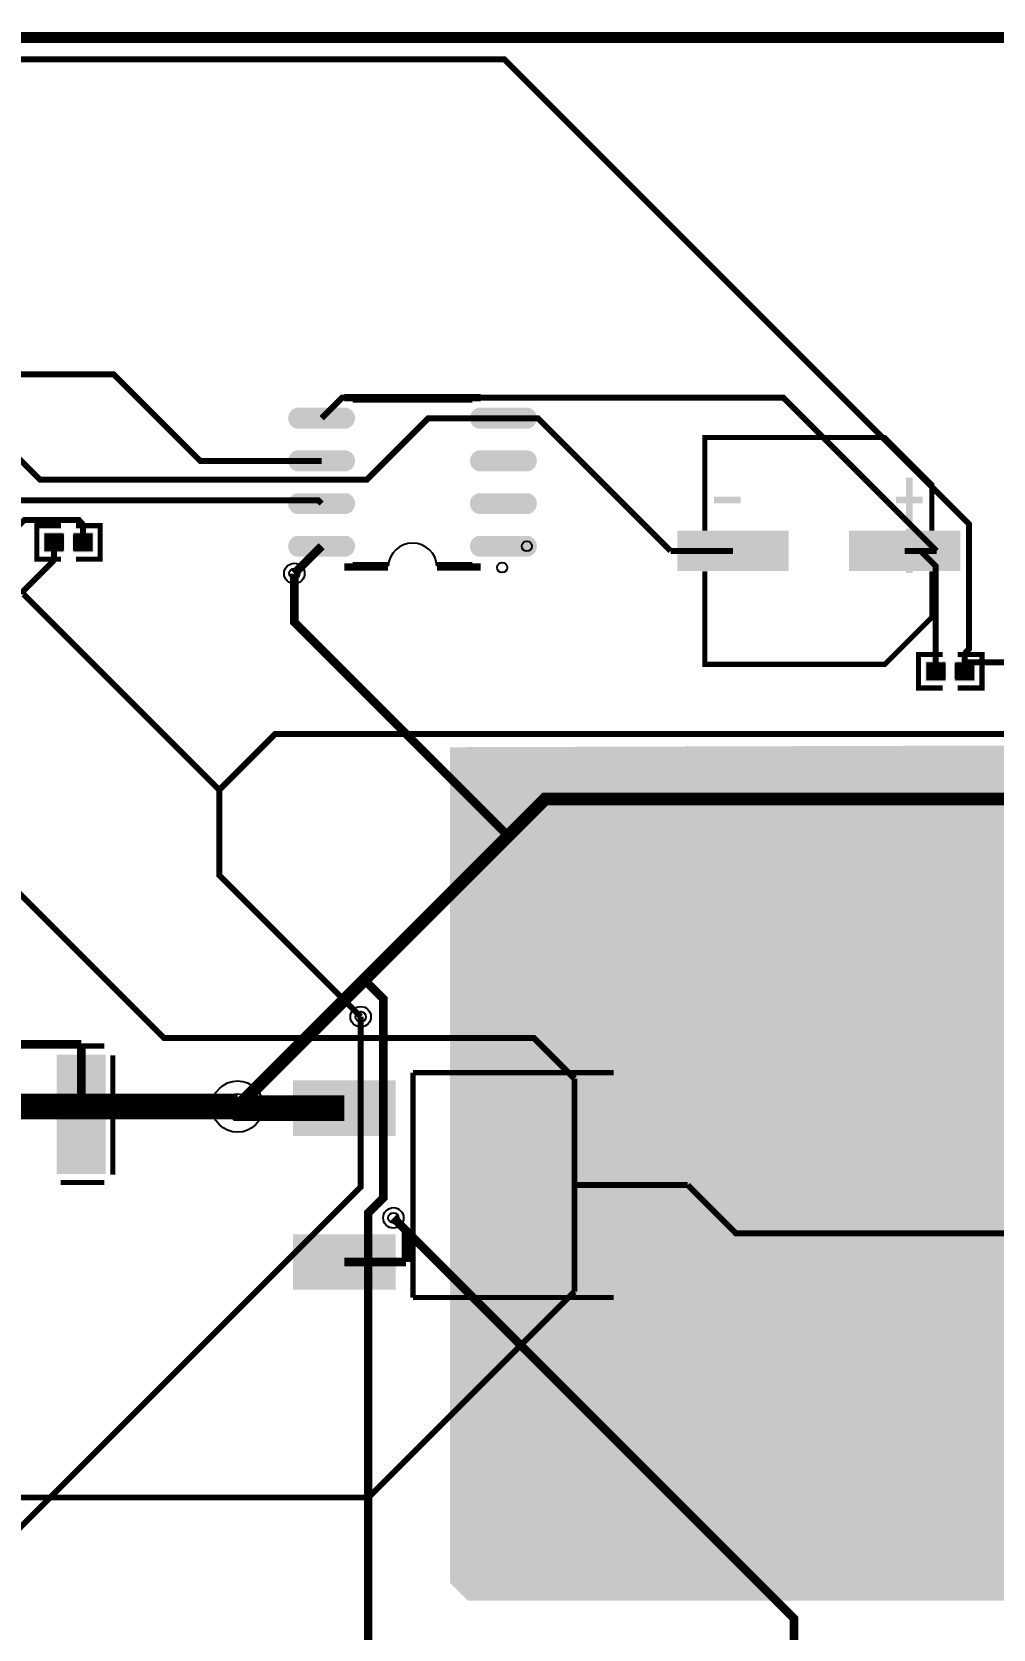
# Model space of a CAD drawing. Header units: millimetres. Extents: x 0 to 210, y -1 to 136.
# Drawn here: x 54.23 to 82.83, y 88.23 to 135.75 of the extents above; entities that cross this region are included whole.
import ezdxf

# ---------------------------------------------------------------- set-up
doc = ezdxf.new("R2010")
doc.units = ezdxf.units.MM
for name, color, linetype, true_color in [('BoardOutLine', 7, 'Continuous', 0xff00ff), ('BottomLayer', 7, 'Continuous', 0x0000ff), ('Document', 7, 'Continuous', 0xffffff), ('Hole', 7, 'Continuous', 0x222222), ('Multi-Layer', 7, 'Continuous', 0xc0c0c0), ('TopLayer', 7, 'Continuous', 0xff0000), ('TopPasteMaskLayer', 7, 'Continuous', 0x808080), ('TopSilkLayer', 7, 'Continuous', 0xffcc00), ('TopSolderMaskLayer', 7, 'Continuous', 0x800080)]:
    doc.layers.add(name, color=color, linetype=linetype, true_color=true_color)

msp = doc.modelspace()

# ---------------------------------------------------------------- hatches: boundary and pattern name
at = {"layer": 'Document'}
for points in [[(80.438, 119.649), (80.438, 120.969), (80.24, 120.969), (80.24, 119.649)], [(74.531, 120.21), (74.531, 120.408), (75.323, 120.408), (75.323, 120.21)], [(80.735, 120.21), (80.735, 120.408), (79.943, 120.408), (79.943, 120.21)]]:
    msp.add_hatch(color=256, dxfattribs=at).paths.add_polyline_path(points)
at = {"layer": 'TopLayer'}
for points in [[(62.162, 123.973, -0.785398), (62.162, 124.541), (63.543, 124.541, -0.785398), (63.543, 123.973)], [(67.572, 123.973, -0.785398), (67.572, 124.541), (68.954, 124.541, -0.785398), (68.954, 123.973)], [(62.162, 122.703, -0.785398), (62.162, 123.271), (63.543, 123.271, -0.785398), (63.543, 122.703)], [(67.572, 122.703, -0.785398), (67.572, 123.271), (68.954, 123.271, -0.785398), (68.954, 122.703)], [(62.162, 121.433, -0.785398), (62.162, 122.001), (63.543, 122.001, -0.785398), (63.543, 121.433)], [(67.572, 121.433, -0.785398), (67.572, 122.001), (68.954, 122.001, -0.785398), (68.954, 121.433)], [(55.171, 120.293), (55.171, 120.833), (54.605, 120.833), (54.605, 120.293)], [(55.471, 120.293), (55.471, 120.833), (56.037, 120.833), (56.037, 120.293)], [(62.162, 120.163, -0.785398), (62.162, 120.731), (63.543, 120.731, -0.785398), (63.543, 120.163)], [(67.572, 120.163, -0.785398), (67.572, 120.731), (68.954, 120.731, -0.785398), (68.954, 120.163)], [(76.723, 119.734), (73.463, 119.734), (73.463, 120.884), (76.723, 120.884)], [(81.833, 119.734), (78.573, 119.734), (78.573, 120.884), (81.833, 120.884)], [(81.409, 116.997), (81.409, 116.457), (80.844, 116.457), (80.844, 116.997)], [(81.709, 116.997), (81.709, 116.457), (82.275, 116.457), (82.275, 116.997)], [(66.675, 114.467), (66.675, 89.6), (67.208, 89.067), (83.617, 89.067), (83.845, 89.295), (83.845, 114.01), (83.337, 114.518)], [(54.998, 105.294), (54.998, 101.795), (56.404, 101.795), (56.404, 105.294)], [(65.03, 102.927), (62.03, 102.927), (62.03, 104.527), (65.03, 104.527)], [(73.478, 98.537), (67.278, 98.537), (67.278, 104.337), (73.478, 104.337)], [(65.03, 98.347), (62.03, 98.347), (62.03, 99.947), (65.03, 99.947)]]:
    msp.add_hatch(color=256, dxfattribs=at).paths.add_polyline_path(points)
at = {"layer": 'TopPasteMaskLayer'}
for points in [[(62.162, 123.973, -0.785398), (62.162, 124.541), (63.543, 124.541, -0.785398), (63.543, 123.973)], [(67.572, 123.973, -0.785398), (67.572, 124.541), (68.954, 124.541, -0.785398), (68.954, 123.973)], [(62.162, 122.703, -0.785398), (62.162, 123.271), (63.543, 123.271, -0.785398), (63.543, 122.703)], [(67.572, 122.703, -0.785398), (67.572, 123.271), (68.954, 123.271, -0.785398), (68.954, 122.703)], [(62.162, 121.433, -0.785398), (62.162, 122.001), (63.543, 122.001, -0.785398), (63.543, 121.433)], [(67.572, 121.433, -0.785398), (67.572, 122.001), (68.954, 122.001, -0.785398), (68.954, 121.433)], [(55.186, 120.333), (55.186, 120.793), (55.146, 120.833), (54.645, 120.833), (54.605, 120.793), (54.605, 120.333), (54.645, 120.293), (55.146, 120.293)], [(55.456, 120.333), (55.456, 120.793), (55.496, 120.833), (55.997, 120.833), (56.037, 120.793), (56.037, 120.333), (55.997, 120.293), (55.496, 120.293)], [(62.162, 120.163, -0.785398), (62.162, 120.731), (63.543, 120.731, -0.785398), (63.543, 120.163)], [(67.572, 120.163, -0.785398), (67.572, 120.731), (68.954, 120.731, -0.785398), (68.954, 120.163)], [(76.723, 119.734), (73.463, 119.734), (73.463, 120.884), (76.723, 120.884)], [(81.833, 119.734), (78.573, 119.734), (78.573, 120.884), (81.833, 120.884)], [(81.424, 116.957), (81.424, 116.497), (81.384, 116.457), (80.884, 116.457), (80.844, 116.497), (80.844, 116.957), (80.884, 116.997), (81.384, 116.997)], [(81.694, 116.957), (81.694, 116.497), (81.734, 116.457), (82.235, 116.457), (82.275, 116.497), (82.275, 116.957), (82.235, 116.997), (81.734, 116.997)], [(54.998, 105.194), (54.998, 104.24), (55.098, 104.14), (55.376, 104.14), (55.476, 104.04), (55.476, 103.05), (55.376, 102.95), (55.098, 102.95), (54.998, 102.85), (54.998, 101.895), (55.098, 101.795), (56.304, 101.795), (56.404, 101.895), (56.404, 105.194), (56.304, 105.294), (55.098, 105.294)], [(65.03, 102.927), (62.03, 102.927), (62.03, 104.527), (65.03, 104.527)], [(73.478, 98.537), (67.278, 98.537), (67.278, 104.337), (73.478, 104.337)], [(65.03, 98.347), (62.03, 98.347), (62.03, 99.947), (65.03, 99.947)]]:
    msp.add_hatch(color=256, dxfattribs=at).paths.add_polyline_path(points)
at = {"layer": 'TopSilkLayer'}
for points in [[(80.438, 121.167), (80.438, 122.487), (80.24, 122.487), (80.24, 121.167)], [(74.531, 121.728), (74.531, 121.926), (75.323, 121.926), (75.323, 121.728)], [(80.735, 121.728), (80.735, 121.926), (79.943, 121.926), (79.943, 121.728)]]:
    msp.add_hatch(color=256, dxfattribs=at).paths.add_polyline_path(points)
at = {"layer": 'TopSolderMaskLayer'}
for points in [[(62.1, 123.947, -0.785398), (62.1, 124.567), (63.605, 124.567, -0.785398), (63.605, 123.947)], [(67.51, 123.947, -0.785398), (67.51, 124.567), (69.015, 124.567, -0.785398), (69.015, 123.947)], [(62.1, 122.677, -0.785398), (62.1, 123.297), (63.605, 123.297, -0.785398), (63.605, 122.677)], [(67.51, 122.677, -0.785398), (67.51, 123.297), (69.015, 123.297, -0.785398), (69.015, 122.677)], [(62.1, 121.407, -0.785398), (62.1, 122.027), (63.605, 122.027, -0.785398), (63.605, 121.407)], [(67.51, 121.407, -0.785398), (67.51, 122.027), (69.015, 122.027, -0.785398), (69.015, 121.407)], [(55.196, 120.267), (55.196, 120.858), (54.58, 120.858), (54.58, 120.267)], [(55.446, 120.267), (55.446, 120.858), (56.062, 120.858), (56.062, 120.267)], [(62.1, 120.137, -0.785398), (62.1, 120.757), (63.605, 120.757, -0.785398), (63.605, 120.137)], [(67.51, 120.137, -0.785398), (67.51, 120.757), (69.015, 120.757, -0.785398), (69.015, 120.137)], [(76.748, 119.708), (73.437, 119.708), (73.437, 120.909), (76.748, 120.909)], [(81.858, 119.708), (78.547, 119.708), (78.547, 120.909), (81.858, 120.909)], [(81.435, 117.023), (81.435, 116.432), (80.818, 116.432), (80.818, 117.023)], [(81.684, 117.023), (81.684, 116.432), (82.3, 116.432), (82.3, 117.023)], [(54.972, 105.32), (54.972, 101.77), (56.43, 101.77), (56.43, 105.32)], [(65.056, 102.901), (62.005, 102.901), (62.005, 104.552), (65.056, 104.552)], [(73.504, 98.511), (67.253, 98.511), (67.253, 104.362), (73.504, 104.362)], [(65.056, 98.321), (62.005, 98.321), (62.005, 99.972), (65.056, 99.972)]]:
    msp.add_hatch(color=256, dxfattribs=at).paths.add_polyline_path(points)

# ---------------------------------------------------------------- linework, layer by layer
at = {"layer": 'BoardOutLine', "const_width": 0.254}
msp.add_lwpolyline([(-0.086, 135.625), (209.914, 135.625), (209.914, -0.375), (-0.086, -0.375), (-0.086, 135.625)], close=True, dxfattribs=at)
at = {"layer": 'BottomLayer'}
for points, const_width in [([(68.404, 111.828), (62.042, 118.19), (62.042, 119.636)], 0.254), ([(60.35, 103.773), (69.504, 112.928), (141.849, 112.928), (144.958, 109.819), (144.958, 99.532)], 0.381), ([(68.404, 111.828), (69.504, 112.928), (141.849, 112.928), (144.958, 109.819), (144.958, 105.616)], 0.254), ([(64.123, 107.546), (68.404, 111.828)], 0.254), ([(60.35, 103.774), (64.123, 107.546)], 0.254), ([(64.123, 107.546), (64.69, 106.979), (64.69, 101.06), (64.24, 100.61), (64.24, 78.61), (72.898, 69.952)], 0.254), ([(44.492, 81.857), (64.016, 101.381), (64.016, 106.446)], 0.178), ([(31.242, 103.545), (31.47, 103.773), (60.35, 103.773)], 0.762), ([(31.242, 103.545), (31.47, 103.774), (60.35, 103.774)], 0.254), ([(76.911, 59.944), (76.911, 88.538), (64.989, 100.46)], 0.254)]:
    msp.add_lwpolyline(points, dxfattribs=dict(at, const_width=const_width))
at = {"layer": 'Document'}
for centre, radius in [((68.958, 120.447), 0.15), ((62.001, 103.723), 0.3)]:
    msp.add_circle(centre, radius, dxfattribs=at)
at = {"layer": 'Hole'}
for centre, radius in [((62.042, 119.636), 0.153), ((64.016, 106.446), 0.153), ((60.35, 103.773), 0.381), ((64.989, 100.46), 0.153)]:
    msp.add_circle(centre, radius, dxfattribs=at)
at = {"layer": 'Multi-Layer'}
for centre, radius in [((62.042, 119.636), 0.305), ((64.016, 106.446), 0.305), ((60.35, 103.773), 0.762), ((64.989, 100.46), 0.305)]:
    msp.add_circle(centre, radius, dxfattribs=at)
at = {"layer": 'TopLayer'}
for points, const_width in [([(81.992, 117.265), (82.121, 117.394), (82.121, 121.105), (68.289, 134.938), (18.188, 134.938), (14.742, 131.492), (14.742, 130.285), (19.104, 125.923), (19.418, 125.923)], 0.178), ([(26.365, 132.538), (33.337, 125.565), (56.664, 125.565), (59.242, 122.987), (62.853, 122.987)], 0.178), ([(81.151, 120.309), (76.593, 124.867), (63.463, 124.867), (62.853, 124.257)], 0.178), ([(68.263, 124.257), (66.026, 124.257), (64.197, 122.428), (54.472, 122.428), (53.568, 123.331)], 0.178), ([(73.238, 120.309), (69.29, 124.257), (68.263, 124.257)], 0.178), ([(62.853, 121.717), (62.76, 121.81), (44.351, 121.81)], 0.178), ([(55.754, 121.1), (55.631, 121.224), (54.001, 121.224), (53.568, 120.791)], 0.178), ([(55.754, 120.563), (55.754, 121.1)], 0.178), ([(54.888, 120.563), (54.888, 120.026)], 0.178), ([(62.853, 120.447), (62.042, 119.636)], 0.254), ([(73.28, 120.309), (73.238, 120.309)], 0.178), ([(74.144, 120.309), (73.28, 120.309)], 0.178), ([(75.093, 120.309), (74.144, 120.309)], 0.178), ([(80.203, 120.309), (80.677, 120.309)], 0.178), ([(80.677, 120.309), (81.126, 119.86), (81.126, 116.728)], 0.178), ([(80.677, 120.309), (81.151, 120.309)], 0.178), ([(54.888, 120.026), (53.981, 119.119), (53.981, 119.02)], 0.178), ([(53.981, 119.02), (59.805, 113.196)], 0.178), ([(81.992, 116.996), (81.992, 117.265)], 0.178), ([(81.992, 116.996), (86.749, 116.996), (91.519, 112.226)], 0.178), ([(81.992, 116.728), (81.992, 116.996)], 0.178), ([(59.805, 113.196), (61.47, 114.86), (87.978, 114.86), (92.225, 110.613), (92.627, 110.613), (102.057, 101.183)], 0.178), ([(59.805, 113.196), (59.805, 110.657), (64.016, 106.446)], 0.178), ([(35.332, 111.392), (48.372, 111.392), (48.478, 111.286), (48.478, 110.768), (53.621, 105.625), (55.701, 105.625)], 0.254), ([(53.525, 110.454), (58.161, 105.817), (69.165, 105.817), (70.378, 104.604)], 0.178), ([(55.701, 103.545), (55.701, 105.625)], 0.254), ([(70.378, 101.437), (70.378, 104.604)], 0.178), ([(60.35, 103.773), (60.397, 103.727), (63.53, 103.727)], 0.762), ([(60.35, 103.774), (60.397, 103.727), (63.53, 103.727)], 0.254), ([(70.378, 101.437), (70.378, 98.269)], 0.178), ([(70.378, 101.437), (73.746, 101.437)], 0.178), ([(73.746, 101.437), (75.179, 100.003), (76.457, 100.003)], 0.178), ([(65.361, 99.147), (65.361, 100.088), (64.989, 100.46)], 0.254), ([(76.457, 100.003), (92.641, 100.003), (97.507, 95.138)], 0.178), ([(63.53, 99.147), (65.361, 99.147)], 0.254), ([(45.956, 92.14), (64.249, 92.14), (70.378, 98.269)], 0.178)]:
    msp.add_lwpolyline(points, dxfattribs=dict(at, const_width=const_width))
at = {"layer": 'TopSilkLayer', "const_width": 0.254}
msp.add_lwpolyline([(134.292, 64.186), (28.092, 64.186), (28.092, 135.551), (134.292, 135.551), (134.292, 64.186)], close=True, dxfattribs=at)
at = {"layer": 'TopSilkLayer'}
for points, const_width in [([(64.058, 124.852), (63.653, 124.852), (63.653, 124.761)], 0.254), ([(64.058, 124.852), (67.058, 124.852)], 0.254), ([(67.058, 124.852), (67.463, 124.852), (67.463, 124.761)], 0.254), ([(74.256, 120.916), (74.256, 123.685), (79.613, 123.685), (81.009, 122.289), (81.009, 120.916)], 0.152), ([(55.095, 120.064), (54.377, 120.064), (54.377, 121.061), (55.095, 121.061)], 0.152), ([(55.547, 120.064), (56.265, 120.064), (56.265, 121.061), (55.547, 121.061)], 0.152), ([(64.058, 119.852), (63.653, 119.852), (63.653, 119.943)], 0.254), ([(64.058, 119.852), (64.831, 119.852)], 0.254), ([(67.058, 119.852), (66.284, 119.852)], 0.254), ([(67.058, 119.852), (67.463, 119.852), (67.463, 119.943)], 0.254), ([(74.256, 119.701), (74.256, 116.933), (79.613, 116.933), (81.009, 118.329), (81.009, 119.701)], 0.152), ([(81.333, 117.226), (80.615, 117.226), (80.615, 116.229), (81.333, 116.229)], 0.152), ([(81.785, 117.226), (82.503, 117.226), (82.503, 116.229), (81.785, 116.229)], 0.152), ([(55.118, 105.577), (56.388, 105.577)], 0.152), ([(56.642, 101.747), (56.642, 105.303)], 0.152), ([(71.539, 104.783), (65.572, 104.783)], 0.152), ([(65.572, 104.783), (65.572, 98.09)], 0.152), ([(56.388, 101.513), (55.083, 101.513)], 0.152), ([(71.539, 98.09), (65.572, 98.09)], 0.152)]:
    msp.add_lwpolyline(points, dxfattribs=dict(at, const_width=const_width))
msp.add_circle((68.225, 119.812), 0.15, dxfattribs=at)
msp.add_arc((65.558, 119.812), 0.728, 3.1355, 176.4778, dxfattribs=at)

doc.saveas('drawing.dxf')
